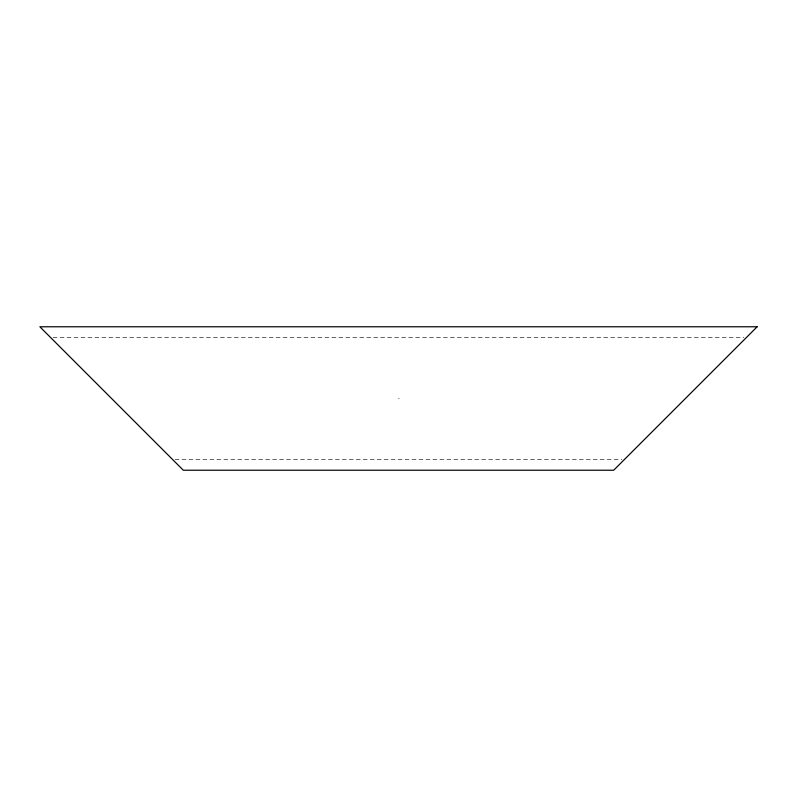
<?xml version="1.0" encoding="UTF-8"?>
<svg xmlns="http://www.w3.org/2000/svg" width="797" height="797" viewBox="0 0 797 797"><rect width="100%" height="100%" fill="white"/><g stroke="black" fill="none" stroke-linecap="round" stroke-linejoin="round"><path stroke-width="0.6" stroke-dasharray="3.98 2.99" d="M53.1 337.529L743.9 337.529M398.5 398.5L399.217 398.5M175.041 459.47L621.959 459.47"/><path stroke-width="1.2" d="M757.15 326.77L613.69 470.23L183.31 470.23L39.85 326.77L757.15 326.77"/></g></svg>
